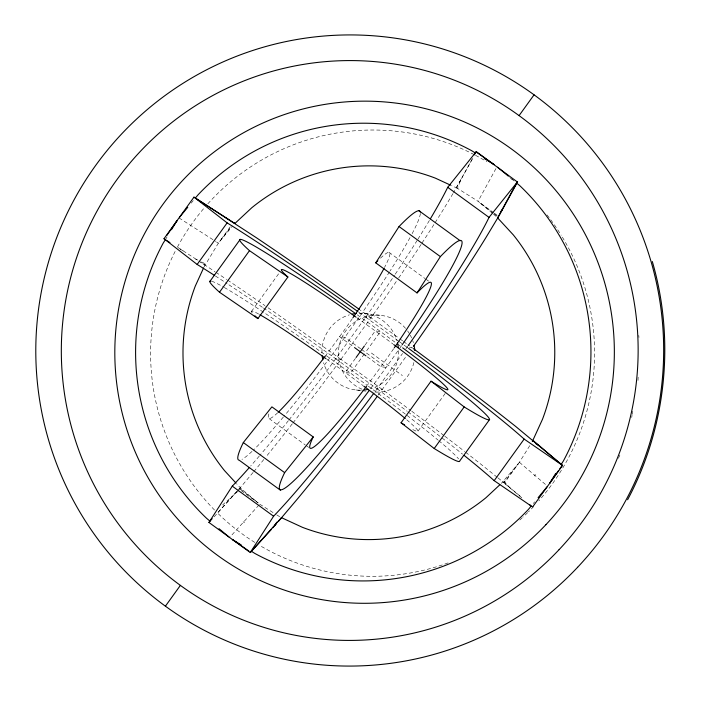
<?xml version="1.0" encoding="UTF-8"?>
<svg xmlns="http://www.w3.org/2000/svg" width="701" height="701" viewBox="0 0 701 701"><rect width="100%" height="100%" fill="white"/><g stroke="black" fill="none" stroke-linecap="round" stroke-linejoin="round"><path stroke-width="0.53" stroke-dasharray="3.5 2.63" d="M638.015 380.424L638.138 377.199M631.706 417.489L632.065 415.378M632.249 414.317L632.784 411.136M471.896 159.521L460.916 179.666L457.446 188.332L478.064 201.283L493.145 213.034M204.035 266.976L218.361 243.159L230.787 227.203M618.413 458.305L620.639 453.424M472.789 158.365L453.547 192.652M495.949 168.564L478.064 201.283M460.916 179.666L456.281 187.789L456.929 187.036L457.919 187.623L457.446 188.332L451.532 185.599M452.986 193.59L444.53 207.619A264.277 23.773 -53.9 0 1 434.462 223.698M165.348 239.698L167.013 236.982M521.833 497.833L502.871 481.955L503.73 482.525L504.492 481.648L519.406 462.292L530.07 445.161M289.031 419.855A212.964 19.155 -53.9 0 0 334.482 360.498L366.947 315.459A212.964 19.155 -53.9 0 0 394.505 275.291M292.965 422.948A264.277 23.773 -53.9 0 0 335.779 366.527L376.078 310.639A264.277 23.773 -53.9 0 0 397.038 280.382M405.765 349.037L408.271 345.532M230.252 226.774L219.562 241.608L232.566 226.011M251.44 311.489L278.858 273.451M355.46 358.36L345.26 372.511L350.518 373.116L364.546 353.663M365.028 345.085L375.237 330.933L380.494 331.547L365.186 352.778M375.797 390.571L402.576 353.462M378.26 395.014L406.554 355.836M418.05 431.089L446.116 392.166M520.072 496.098L504.378 483.042L518.223 463.843L501.338 483.392M534.469 475.997L535.52 474.542M191.198 203.124L193.257 200.617M533.286 503.528L534.661 501.863M253.079 472.474L239.085 489.079L258.17 502.976L241.021 488.527L236.596 483.725M253.78 471.642L256.601 468.294A264.277 23.773 -53.9 0 0 263.83 459.488M236.701 491.515L217.363 513.079M237.394 490.726L240.145 487.581L239.698 488.352L240.548 489.132L258.17 502.976M236.999 491.454L213.621 517.426M258.976 504.992L229.639 537.448M238.69 490.604L222.76 504.781L224.075 505.877M239.47 489.911L241.021 488.527M364.222 313.443L380.617 315.345M358.763 312.199A212.964 10.743 35.8 0 1 363.977 315.932L365.712 317.194L370.969 317.798L399.106 338.276M399.123 341.51L407.036 347.267L412.293 347.88L407.894 344.682M263.41 307.984A212.964 10.743 35.8 0 1 334.009 357.51L335.744 358.763L341.001 359.376L389.379 394.628A264.277 13.337 35.8 0 1 410.944 410.637M335.744 358.763L377.068 388.845L382.325 389.449M356.274 390.001L361.401 390.597M362.426 390.72L366.527 391.193M197.752 260.097L195.824 259.151L199.461 261.517M201.599 261.99L205.446 263.891L204.815 263.515L204.245 264.522L204.902 265.066L200.363 262.104M179.035 217.958L215.628 241.381M177.905 247.471L197.945 260.413M180.069 248.978L183.758 251.3M259.703 504.168L275.826 514.306M276.72 514.867L280.304 517.119M216.539 241.976L218.361 243.159M198.856 261.009L215.014 271.708M215.917 272.303L226.695 279.489M243.072 521.702L244.518 522.753M370.969 317.798L363.801 312.62A264.277 13.337 35.8 0 0 360.296 310.105M341.001 359.376L333.825 354.189A264.277 13.337 35.8 0 0 265.81 306.214M493.495 212.587L479.615 202.484L492.654 213.481M494.363 213.218L498.7 216.372M389.02 252.316L425.06 278.551M425.945 279.191L428.583 281.11M399.982 338.925L402.619 340.844M403.504 341.483L407.018 344.042M365.712 317.194L398.247 340.87M371.39 353.015L402.383 375.578M360.665 348.809L344.839 337.295L339.582 336.682L353.654 346.925M361.55 349.457L386.163 367.368L380.906 366.763L366.842 356.52M269.123 418.611L305.172 444.846M306.048 445.485L308.685 447.404M407.036 347.267L408.744 348.52M377.068 388.845L378.777 390.098A212.964 10.743 35.8 0 1 407.123 411.242M493.995 213.7L497.377 216.337M497.202 477.267L485.784 468.084A264.277 13.337 35.8 0 0 465.499 452.154M498.017 477.924L504.378 483.042M511.66 178.921L514.14 180.989M519.406 462.292L547.525 486.187M493.469 214.173L496.729 216.924M503.817 481.079L509.688 487.616M638.76 335.367L638.962 337.505M227.553 280.067A264.277 13.337 35.8 0 1 264.917 305.601M411.785 411.277A264.277 13.337 35.8 0 1 443.899 435.523M444.793 436.206A264.277 13.337 35.8 0 1 464.605 451.462M215.391 275.984A212.964 10.743 35.8 0 1 227.063 283.59M228.929 284.816A212.964 10.743 35.8 0 1 262.516 307.38M407.982 411.881A212.964 10.743 35.8 0 1 462.546 454.143M433.875 224.618A264.277 23.773 -53.9 0 1 421.634 243.589M421.047 244.491A264.277 23.773 -53.9 0 1 397.651 279.48M292.273 423.833A264.277 23.773 -53.9 0 1 266.511 456.202M429.38 220.473A212.964 19.155 -53.9 0 1 417.743 239.47M417.183 240.364A212.964 19.155 -53.9 0 1 395.092 274.406M288.383 420.679A212.964 19.155 -53.9 0 1 259.975 455.256M259.282 456.071A212.964 19.155 -53.9 0 1 250.669 466.034M207.803 203.851A223.163 221.972 -83.4 0 1 474.568 154.825M475.523 155.324A223.163 221.972 -83.4 0 1 486.774 161.651M509.802 177.572A223.163 221.972 -83.4 0 1 512.326 179.596M547.017 214.909A223.163 221.972 -83.4 0 1 561.212 235.264M562.342 237.104A223.163 221.972 -83.4 0 1 538.815 500.847M533.733 506.437A223.163 221.972 -83.4 0 1 528.466 511.844M527.695 512.606A223.163 221.972 -83.4 0 1 523.007 517.084M522.219 517.811A223.163 221.972 -83.4 0 1 519.809 519.993M448.07 562.912A223.163 221.972 -83.4 0 1 259.344 545.22M254.743 542.399A223.163 221.972 -83.4 0 1 217.59 513.088M214.541 510.039A223.163 221.972 -83.4 0 1 175.907 249.933M177.423 247.076A223.163 221.972 -83.4 0 1 204.245 207.917M211.588 281.215A153.948 7.772 35.8 0 1 223.347 286.946M224.285 287.48A153.948 7.772 35.8 0 1 366.562 384.884M368.314 386.172A153.948 7.772 35.8 0 1 406.256 414.799M407.097 415.439A153.948 7.772 35.8 0 1 437.923 439.991M438.756 440.684A153.948 7.772 35.8 0 1 458.568 458.918M357.291 314.828A153.948 7.772 35.8 0 1 395.706 342.693M397.414 343.954A153.948 7.772 35.8 0 1 401.769 347.188M406.711 419.759A102.635 5.179 35.8 0 1 411.855 429.073M252.202 312.865A102.635 5.179 35.8 0 1 259.09 314.285M326.841 359.262A102.635 5.179 35.8 0 1 362.899 385.497M356.818 317.684A102.635 5.179 35.8 0 1 392.875 343.928M401.533 345.689A153.948 13.845 -53.9 0 1 399.027 349.282M397.765 351.078A153.948 13.845 -53.9 0 1 370.522 388.713M420.337 213.498A153.948 13.845 -53.9 0 1 411.601 234.669M410.006 237.63A153.948 13.845 -53.9 0 1 390.089 270.928M389.502 271.865A153.948 13.845 -53.9 0 1 284.045 416.201M283.362 417.034A153.948 13.845 -53.9 0 1 253.341 450.147M252.036 451.391A153.948 13.845 -53.9 0 1 241.985 459.357M393.638 348.73A102.635 9.236 -53.9 0 1 367.473 384.998M380.433 258.178A102.635 9.236 -53.9 0 1 384.525 267.449M352.314 318.657A102.635 9.236 -53.9 0 1 326.158 354.925M277.71 412.749A102.635 9.236 -53.9 0 1 269.666 411.811M362.023 389.213A38.485 38.283 -83.4 0 1 345.654 331.074A38.485 38.283 -83.4 0 1 405.739 328.576M407.605 330.942A38.485 38.283 -83.4 0 1 409.279 333.457M410.278 335.192A38.485 38.283 -83.4 0 1 411.61 337.908M412.723 340.712A38.485 38.283 -83.4 0 1 413.345 342.623M413.879 362.54A38.485 38.283 -83.4 0 1 372.678 391.912M359.219 313.251A38.485 38.283 -83.4 0 1 396.95 340.721M398.519 350.64A38.485 38.283 -83.4 0 1 371.144 388.599M361.278 390.194A38.485 38.283 -83.4 0 1 323.547 362.724M321.978 352.805A38.485 38.283 -83.4 0 1 349.343 314.845"/><path stroke-width="1.05" d="M203.597 267.931L195.281 286.104A186.878 185.879 -83.4 0 0 224.504 470.608L235.878 482.954M532.313 441.56L542.469 419.338A186.878 185.879 -83.4 0 0 513.255 234.835L497.605 217.871L516.628 183.057L519.862 185.747A228.876 227.65 -83.4 0 1 563.438 460.872L561.194 464.448L562.561 465.438L532.585 507.007L494.179 480.658A212.964 10.743 35.8 0 0 464.228 455.492M627.597 499.734C666.257 427.312 675.282 340.344 652.316 261.526M474.332 154.851L476.303 151.618L517.443 182.032M516.497 183.864L498.7 216.372L485.854 237.7A264.277 23.773 -53.9 0 1 417.393 340.712L413.424 346.285M281.013 518.433L281.469 517.662L302.394 527.31A186.878 185.879 -83.4 0 0 485.977 497.71L499.804 484.82M555.648 473.508L549.558 483.48L558.653 470.424M171.456 229.735L177.011 220.675L193.975 197.139L194.37 197.384M271.375 529.421L250.266 552.528L208.942 522.455L232.276 486.143A212.964 19.155 -53.9 0 0 249.241 467.663M394.242 347.845A102.635 9.236 -53.9 0 0 417.051 292.922L375.727 262.84L399.053 226.537A153.948 13.845 -53.9 0 1 420.276 212.044M212.149 518.687L208.942 522.455M250.266 552.528L273.592 516.225A212.964 19.155 -53.9 0 0 373.896 393.147M417.051 292.922L440.377 256.61L399.053 226.537M250.564 552.213L281.469 517.662M274.573 525.522L276.869 522.157M166.794 235.475L177.011 220.675L164.008 238.717L197.156 264.452A212.964 10.743 35.8 0 1 214.532 275.432M559.871 468.689L562.298 465.201M197.156 264.452L227.133 222.883L193.975 197.139M209.783 281.583L239.76 240.014M355.977 317.097A102.635 5.179 35.8 0 0 287.892 277.009L257.915 318.578L219.509 292.229L249.477 250.651A153.948 7.772 35.8 0 1 355.573 313.601M165.401 606.172L180.385 585.388M519.073 115.612L534.066 94.828M356.099 357.475L364.389 345.97M489.684 419.417L459.707 460.986A153.948 7.772 35.8 0 1 434.217 448.517L401.06 422.773L431.027 381.195A102.635 5.179 35.8 0 0 393.725 344.568M434.217 448.517L464.185 406.939A153.948 7.772 35.8 0 0 402.637 347.827M494.179 480.658L524.146 439.08A212.964 10.743 35.8 0 0 408.744 348.52M501.013 211.334L502.231 209.739M280.479 490.262L239.155 460.18A153.948 13.845 -53.9 0 1 243.317 442.559L271.9 406.86L313.224 436.933A102.635 9.236 -53.9 0 0 366.868 385.813M430.432 218.712A212.964 19.155 -53.9 0 0 447.711 187.316L476.303 151.618M243.317 442.559L284.632 472.632L313.224 436.933M408.271 345.532A212.964 19.155 -53.9 0 0 489.035 217.389L517.618 181.69M179.517 217.275L187.763 207.286M538.096 497.692L547.025 486.871M497.605 217.871L498.245 217.117M272.759 527.844L276.238 523.892M278.315 521.526L297.916 498.376A264.277 23.773 -53.9 0 0 377.103 396.608M475.304 152.976L471.747 150.733A228.876 227.65 -83.4 0 0 198.006 194.869L195.316 198.12L234.879 223.488L251.782 207.741A186.878 185.879 -83.4 0 1 435.356 178.142L450.577 185.16M535.985 443.794L539.665 446.038L561.194 464.448M484.321 158.549L494.231 164.665L476.128 151.951M241.337 545.045L232.338 539.481L248.829 550.995M197.069 199.084L256.662 237.911A264.277 13.337 35.8 0 1 359.42 309.474M164.008 238.717L165.348 239.698L163.105 243.273A228.876 227.65 -83.4 0 0 206.681 518.398L209.914 521.088M166.268 240.277L169.949 242.599M251.23 551.17L254.787 553.413A228.876 227.65 -83.4 0 0 528.536 509.276L531.218 506.026L529.658 504.659M533.698 440.947L532.848 440.386L539.665 446.038M249.477 250.651L287.892 277.009M524.146 439.08L562.561 465.438M447.711 187.316L489.035 217.389M418.988 210.738L460.312 240.82M354.531 347.565L365.957 355.88M232.276 486.143L273.592 516.225M413.178 348.528L419.347 353.05A264.277 13.337 35.8 0 1 515.761 426.506L561.483 464.491M431.027 381.195L464.185 406.939M234.213 222.953L234.879 223.488M497.596 167.197L508.356 176.161M219.019 528.677L228.947 536.948M225.801 217.573L228.237 219.615M227.133 222.883A212.964 10.743 35.8 0 1 357.896 311.577M404.643 424.955A102.635 5.179 35.8 0 1 401.06 422.773M257.915 318.578A102.635 5.179 35.8 0 1 254.971 315.836M259.869 314.714A102.635 5.179 35.8 0 1 326.009 358.667M363.758 386.137A102.635 5.179 35.8 0 1 405.301 418.567M219.509 292.229A153.948 7.772 35.8 0 1 210.782 281.057M440.377 256.61A153.948 13.845 -53.9 0 1 402.164 344.796M369.261 390.404A153.948 13.845 -53.9 0 1 284.632 472.632M384.043 268.36A102.635 9.236 -53.9 0 1 352.927 317.763M325.544 355.74A102.635 9.236 -53.9 0 1 278.332 412.162M375.727 262.84A102.635 9.236 -53.9 0 1 377.848 260.684M414.089 345.549A38.485 38.283 -83.4 0 1 414.808 350.535M397.467 342.666A38.485 38.283 -83.4 0 1 398.317 347.626M368.235 389.353A38.485 38.283 -83.4 0 1 364.275 389.984M322.802 359.797A38.485 38.283 -83.4 0 1 322.171 355.819M352.261 314.092A38.485 38.283 -83.4 0 1 356.213 313.452M545.895 524.69A251.098 249.758 -83.4 0 0 422.703 107.972A251.098 249.758 -83.4 0 0 125.155 424.017A251.098 249.758 -83.4 0 0 545.895 524.69M559.091 549.645A289.942 288.391 -83.4 0 0 416.841 68.453A289.942 288.391 -83.4 0 0 73.263 433.402A289.942 288.391 -83.4 0 0 559.091 549.645M577.624 567.267A315.599 313.917 -83.4 0 0 422.782 43.497A315.599 313.917 -83.4 0 0 48.79 440.736A315.599 313.917 -83.4 0 0 577.624 567.267"/></g></svg>
